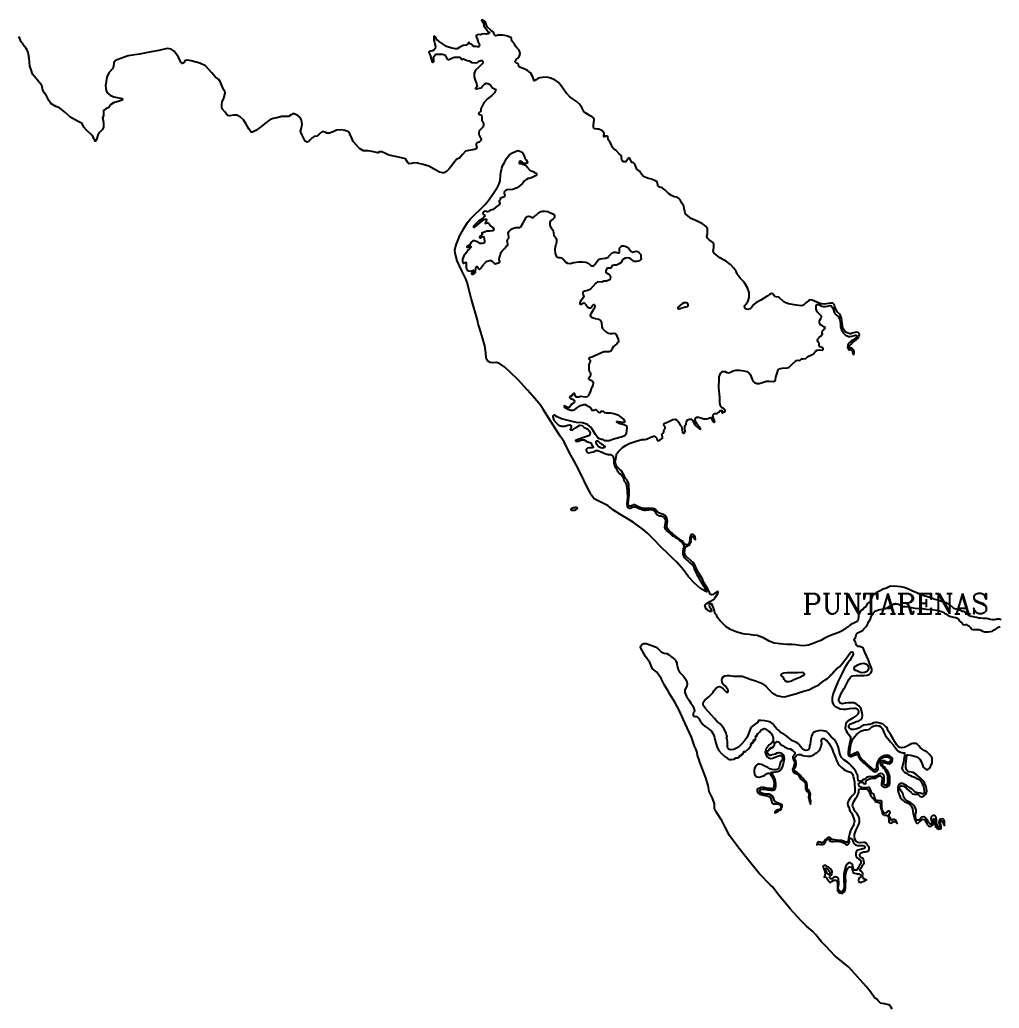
# Model space of a CAD drawing. Extents: x 283583 to 658922, y 889284 to 1241133.
# Drawn here: x 582654 to 599550, y 939080 to 956127 of the extents above; entities that cross this region are included whole.
import ezdxf
from ezdxf.enums import TextEntityAlignment as Align

# ---------------------------------------------------------------- set-up
doc = ezdxf.new("R2010")
doc.units = 0
doc.header["$MEASUREMENT"] = 0
doc.layers.add('NPROVINCIA', color=40, linetype='Continuous')
doc.layers.add('PUNTARENAS', color=7, linetype='Continuous')
doc.styles.add('COMPLEX', font='COMPLEX', dxfattribs={"height": 0.2})

msp = doc.modelspace()

# ---------------------------------------------------------------- linework, layer by layer
at = {"layer": 'PUNTARENAS', "color": 241}
for points in [[(599585, 945780), (599548, 945789), (599513, 945789), (599496, 945784), (599465, 945776), (599426, 945778), (599393, 945782), (599359, 945793), (599330, 945801), (599296, 945802), (599274, 945800), (599226, 945805), (599195, 945807), (599163, 945818), (599122, 945826), (599080, 945835), (599043, 945843), (599030, 945852), (599011, 945870), (598993, 945887), (598956, 945915), (598932, 945922), (598919, 945922), (598900, 945930), (598888, 945939), (598863, 945943), (598828, 945956), (598806, 945960), (598765, 945976), (598743, 945995), (598727, 946015), (598712, 946026), (598686, 946041), (598643, 946067), (598599, 946084), (598553, 946097), (598497, 946115), (598425, 946137), (598375, 946157), (598290, 946182), (598218, 946206), (598138, 946239), (598040, 946276), (597987, 946306), (597913, 946336), (597853, 946349), (597796, 946356), (597679, 946357), (597637, 946344), (597603, 946327), (597546, 946305), (597487, 946274), (597429, 946246), (597385, 946213), (597359, 946183), (597348, 946154), (597338, 946113), (597325, 946092), (597303, 946076), (597279, 946059), (597262, 946033), (597253, 946007), (597229, 945993), (597205, 945963), (597177, 945946), (597149, 945919), (597134, 945889), (597123, 945858), (597120, 945834), (597119, 945798), (597116, 945780), (597108, 945765), (597097, 945752), (597056, 945726), (596993, 945695), (596967, 945678), (596936, 945653), (596897, 945626), (596878, 945612), (596864, 945605), (596850, 945594), (596783, 945559), (596685, 945526), (596609, 945496), (596529, 945456), (596472, 945422), (596410, 945399), (596340, 945372), (596262, 945342), (596182, 945328), (596114, 945334), (596042, 945347), (595974, 945355), (595888, 945353), (595822, 945358), (595769, 945362), (595668, 945376), (595581, 945412), (595482, 945465), (595376, 945506), (595308, 945516), (595236, 945527), (595166, 945529), (595103, 945542), (595029, 945565), (594966, 945587), (594917, 945612), (594839, 945657), (594788, 945707), (594737, 945761), (594693, 945819), (594672, 945867), (594649, 945889), (594630, 945944), (594619, 945988), (594604, 946026), (594585, 946052), (594566, 946056), (594552, 946052), (594545, 946028), (594552, 946003), (594568, 945982), (594577, 945961), (594585, 945931), (594579, 945922), (594560, 945923), (594539, 945931), (594516, 945950), (594509, 945954), (594496, 945962), (594483, 945999), (594472, 946029), (594493, 946052), (594557, 946095), (594621, 946127), (594653, 946168), (594687, 946216), (594701, 946244), (594699, 946264), (594685, 946266), (594669, 946257), (594646, 946237), (594616, 946216), (594584, 946209), (594564, 946221), (594565, 946221), (594546, 946266), (594514, 946328), (594462, 946411), (594432, 946477), (594397, 946536), (594370, 946582), (594336, 946647), (594306, 946709), (594270, 946766), (594233, 946800), (594179, 946849), (594149, 946871), (594132, 946896), (594122, 946934), (594125, 946978), (594128, 946998), (594137, 947029), (594148, 947043), (594162, 947051), (594178, 947055), (594193, 947065), (594206, 947070), (594213, 947081), (594219, 947090), (594227, 947100), (594230, 947119), (594234, 947122), (594232, 947136), (594235, 947173), (594238, 947183), (594243, 947207), (594250, 947214), (594257, 947215), (594273, 947210), (594283, 947193), (594291, 947178), (594303, 947165), (594310, 947166), (594311, 947174), (594307, 947187), (594302, 947200), (594306, 947203), (594303, 947212), (594284, 947237), (594268, 947248), (594250, 947248), (594230, 947242), (594222, 947229), (594212, 947195), (594212, 947162), (594208, 947131), (594200, 947103), (594183, 947085), (594175, 947073), (594152, 947070), (594135, 947078), (594128, 947088), (594106, 947112), (594080, 947139), (594030, 947176), (593984, 947212), (593938, 947246), (593908, 947272), (593865, 947306), (593831, 947344), (593820, 947366), (593817, 947400), (593822, 947438), (593826, 947477), (593822, 947512), (593811, 947544), (593799, 947563), (593785, 947576), (593767, 947593), (593742, 947602), (593716, 947609), (593687, 947619), (593660, 947639), (593636, 947659), (593620, 947680), (593599, 947693), (593573, 947697), (593552, 947697), (593511, 947698), (593457, 947697), (593408, 947701), (593387, 947703), (593341, 947723), (593295, 947746), (593260, 947762), (593238, 947764), (593218, 947752), (593196, 947738), (593169, 947738), (593158, 947749), (593153, 947764), (593149, 947793), (593153, 947836), (593161, 947885), (593165, 947928), (593168, 947976), (593164, 948023), (593163, 948074), (593161, 948113), (593151, 948154), (593130, 948186), (593111, 948209), (593076, 948279), (593048, 948326), (593027, 948353), (593002, 948374), (592975, 948402), (592946, 948429), (592934, 948464), (592927, 948510), (592927, 948512), (592934, 948538), (592943, 948602), (592953, 948646), (592980, 948682), (593053, 948751), (593113, 948790), (593168, 948822), (593287, 948860), (593383, 948888), (593438, 948888), (593468, 948897), (593541, 948926), (593587, 948947), (593608, 948945), (593616, 948940), (593639, 948919), (593646, 948896), (593655, 948874), (593676, 948874), (593703, 948880), (593744, 948912), (593742, 948928), (593733, 948956), (593731, 948979), (593745, 948999), (593765, 949020), (593765, 949038), (593768, 949061), (593788, 949079), (593786, 949109), (593763, 949132), (593772, 949166), (593809, 949184), (593862, 949203), (593919, 949232), (593962, 949237), (593990, 949221), (594010, 949200), (594026, 949179), (594047, 949136), (594070, 949113), (594083, 949056), (594085, 949008), (594101, 948990), (594120, 949003), (594131, 949026), (594124, 949081), (594125, 949127), (594147, 949152), (594157, 949200), (594170, 949225), (594207, 949239), (594239, 949239), (594257, 949220), (594276, 949191), (594294, 949145), (594321, 949120), (594353, 949097), (594381, 949074), (594397, 949069), (594399, 949078), (594385, 949101), (594337, 949152), (594312, 949200), (594305, 949236), (594317, 949264), (594335, 949275), (594365, 949273), (594404, 949261), (594456, 949243), (594502, 949243), (594527, 949252), (594555, 949263), (594573, 949266), (594582, 949256), (594594, 949231), (594610, 949201), (594626, 949188), (594639, 949185), (594644, 949195), (594621, 949259), (594612, 949295), (594619, 949320), (594640, 949334), (594674, 949334), (594692, 949341), (594713, 949361), (594729, 949382), (594745, 949391), (594763, 949389), (594768, 949375), (594765, 949352), (594775, 949345), (594791, 949359), (594818, 949368), (594825, 949380), (594818, 949405), (594795, 949421), (594761, 949439), (594740, 949464), (594731, 949522), (594731, 949620), (594711, 949778), (594718, 949936), (594721, 949970), (594746, 950036), (594773, 950061), (594803, 950064), (594824, 950059), (594851, 950045), (594885, 950041), (594915, 950050), (594961, 950075), (595009, 950084), (595071, 950084), (595144, 950074), (595197, 950063), (595238, 950035), (595258, 950006), (595283, 949935), (595308, 949891), (595329, 949873), (595368, 949855), (595409, 949854), (595484, 949880), (595537, 949893), (595581, 949893), (595654, 949891), (595677, 949902), (595688, 949918), (595695, 949962), (595718, 950035), (595739, 950092), (595762, 950106), (595805, 950117), (595890, 950124), (595926, 950137), (595981, 950190), (596034, 950242), (596053, 950253), (596057, 950251), (596082, 950254), (596110, 950251), (596123, 950265), (596142, 950281), (596167, 950279), (596213, 950283), (596251, 950322), (596309, 950347), (596345, 950368), (596382, 950413), (596407, 950429), (596444, 950436), (596501, 950432), (596512, 950441), (596512, 950459), (596506, 950470), (596453, 950489), (596444, 950514), (596442, 950544), (596426, 950569), (596417, 950599), (596419, 950624), (596442, 950647), (596481, 950676), (596499, 950708), (596497, 950729), (596504, 950763), (596522, 950788), (596538, 950800), (596545, 950807), (596543, 950823), (596527, 950834), (596502, 950846), (596467, 950866), (596451, 950901), (596451, 950928), (596456, 950946), (596472, 950974), (596486, 950997), (596486, 951013), (596472, 951029), (596438, 951061), (596411, 951093), (596395, 951139), (596395, 951207), (596406, 951214), (596440, 951214), (596468, 951200), (596488, 951186), (596520, 951180), (596559, 951182), (596610, 951195), (596630, 951200), (596651, 951195), (596671, 951172), (596683, 951140), (596710, 951067), (596740, 951040), (596772, 951008), (596801, 950957), (596811, 950895), (596815, 950831), (596831, 950781), (596842, 950764), (596852, 950738), (596860, 950729), (596878, 950708), (596900, 950688), (596927, 950674), (596948, 950667), (596971, 950663), (597006, 950670), (597032, 950677), (597056, 950684), (597072, 950687), (597080, 950686), (597091, 950681), (597093, 950666), (597088, 950653), (597070, 950635), (597047, 950618), (597023, 950603), (596994, 950582), (596969, 950562), (596949, 950542), (596944, 950531), (596937, 950513), (596935, 950483), (596942, 950454), (596950, 950440), (596970, 950436), (596987, 950438), (597003, 950435), (597010, 950427), (597017, 950407), (597021, 950386), (597031, 950362), (597040, 950356), (597044, 950365), (597048, 950385), (597047, 950408), (597042, 950424), (597034, 950437), (597027, 950448), (597016, 950459), (597003, 950464), (596982, 950466), (596970, 950473), (596966, 950483), (596964, 950497), (596978, 950517), (596996, 950533), (597010, 950549), (597029, 950566), (597054, 950587), (597082, 950606), (597101, 950622), (597120, 950643), (597130, 950670), (597138, 950694), (597133, 950715), (597128, 950725), (597116, 950734), (597092, 950738), (597060, 950733), (597015, 950724), (596990, 950713), (596991, 950713), (596976, 950710), (596947, 950721), (596901, 950740), (596851, 950811), (596839, 950893), (596828, 950982), (596805, 951042), (596755, 951088), (596742, 951119), (596714, 951168), (596709, 951211), (596682, 951239), (596645, 951239), (596533, 951225), (596474, 951228), (596405, 951255), (596325, 951290), (596286, 951297), (596259, 951281), (596213, 951244), (596172, 951205), (596138, 951196), (596046, 951205), (595916, 951231), (595840, 951258), (595749, 951341), (595705, 951350), (595680, 951355), (595664, 951378), (595651, 951403), (595623, 951407), (595589, 951389), (595548, 951359), (595435, 951293), (595351, 951245), (595316, 951216), (595277, 951165), (595252, 951143), (595218, 951131), (595193, 951136), (595168, 951152), (595156, 951177), (595156, 951195), (595184, 951227), (595220, 951282), (595239, 951339), (595237, 951426), (595209, 951506), (595152, 951600), (595079, 951671), (595031, 951742), (595028, 951748), (595015, 951783), (594974, 951843), (594913, 951907), (594844, 951960), (594732, 952024), (594634, 952100), (594616, 952139), (594625, 952198), (594625, 952260), (594604, 952294), (594547, 952331), (594515, 952363), (594506, 952390), (594518, 952441), (594518, 952521), (594509, 952548), (594474, 952578), (594429, 952610), (594349, 952647), (594237, 952700), (594182, 952743), (594141, 952782), (594125, 952823), (594118, 952871), (594109, 952913), (594075, 952963), (594047, 953020), (594024, 953043), (593983, 953068), (593940, 953075), (593899, 953096), (593851, 953126), (593784, 953195), (593736, 953231), (593677, 953247), (593665, 953259), (593661, 953272), (593650, 953330), (593604, 953355), (593549, 953378), (593483, 953394), (593414, 953426), (593380, 953463), (593346, 953515), (593298, 953550), (593264, 953639), (593236, 953664), (593213, 953667), (593190, 953712), (593172, 953738), (593156, 953738), (593140, 953715), (593108, 953680), (593074, 953676), (593046, 953697), (593037, 953738), (593033, 953779), (592994, 953816), (592944, 953873), (592900, 953898), (592873, 953935), (592864, 953969), (592834, 954022), (592807, 954056), (592798, 954113), (592784, 954122), (592763, 954118), (592743, 954107), (592727, 954109), (592729, 954129), (592738, 954150), (592734, 954173), (592693, 954216), (592642, 954242), (592615, 954242), (592574, 954246), (592558, 954253), (592551, 954276), (592553, 954315), (592560, 954402), (592556, 954432), (592528, 954455), (592494, 954471), (592421, 954514), (592382, 954546), (592348, 954613), (592307, 954670), (592252, 954723), (592183, 954771), (592144, 954801), (592094, 954853), (592088, 954858), (591996, 954986), (591941, 955050), (591891, 955085), (591816, 955121), (591749, 955135), (591669, 955131), (591626, 955128), (591596, 955122), (591564, 955090), (591527, 955074), (591516, 955106), (591498, 955154), (591463, 955211), (591415, 955250), (591354, 955280), (591276, 955310), (591260, 955335), (591255, 955360), (591246, 955376), (591223, 955378), (591201, 955404), (591203, 955427), (591219, 955445), (591244, 955465), (591274, 955506), (591285, 955543), (591281, 955571), (591270, 955605), (591235, 955637), (591208, 955674), (591187, 955710), (591160, 955742), (591139, 955767), (591139, 955804), (591126, 955820), (591048, 955848), (590982, 955861), (590908, 955862), (590867, 955848), (590844, 955859), (590838, 955885), (590828, 955912), (590780, 955949), (590719, 956006), (590698, 956054), (590682, 956095), (590650, 956118), (590625, 956127), (590621, 956121), (590625, 956107), (590643, 956088), (590659, 956056), (590662, 956024), (590721, 955935), (590735, 955919), (590753, 955912), (590755, 955901), (590728, 955885), (590703, 955880), (590668, 955885), (590620, 955878), (590604, 955869), (590565, 955871), (590542, 955867), (590529, 955855), (590526, 955837), (590547, 955796), (590563, 955743), (590583, 955695), (590579, 955672), (590572, 955659), (590549, 955659), (590528, 955665), (590483, 955666), (590469, 955679), (590462, 955695), (590446, 955704), (590419, 955714), (590412, 955730), (590394, 955734), (590382, 955711), (590357, 955691), (590304, 955686), (590247, 955657), (590199, 955625), (590172, 955627), (590107, 955639), (590018, 955669), (589957, 955707), (589890, 955753), (589845, 955790), (589824, 955831), (589810, 955843), (589799, 955838), (589794, 955818), (589799, 955781), (589810, 955740), (589824, 955667), (589819, 955634), (589801, 955609), (589773, 955589), (589746, 955584), (589716, 955582), (589712, 955568), (589718, 955550), (589734, 955518), (589746, 955477), (589764, 955415), (589773, 955397), (589785, 955397), (589794, 955408), (589794, 955445), (589792, 955484), (589803, 955500), (589817, 955522), (589831, 955536), (589872, 955534), (589945, 955534), (589986, 955522), (590002, 955497), (590023, 955456), (590039, 955442), (590055, 955442), (590073, 955447), (590121, 955469), (590151, 955483), (590196, 955483), (590238, 955485), (590254, 955469), (590267, 955449), (590290, 955444), (590308, 955451), (590329, 955444), (590370, 955425), (590407, 955421), (590455, 955393), (590521, 955382), (590548, 955391), (590574, 955416), (590605, 955424), (590628, 955424), (590640, 955408), (590640, 955377), (590617, 955354), (590570, 955303), (590515, 955256), (590495, 955202), (590495, 955143), (590507, 955088), (590530, 955026), (590542, 954979), (590518, 954944), (590534, 954936), (590557, 954940), (590616, 954955), (590632, 954975), (590671, 955014), (590698, 955033), (590729, 955029), (590753, 955018), (590772, 955002), (590811, 954951), (590866, 954924), (590862, 954900), (590846, 954869), (590795, 954822), (590721, 954764), (590659, 954694), (590608, 954592), (590608, 954549), (590576, 954526), (590565, 954507), (590580, 954491), (590611, 954487), (590619, 954475), (590623, 954444), (590627, 954393), (590646, 954362), (590654, 954319), (590646, 954280), (590580, 954214), (590572, 954175), (590572, 954147), (590591, 954116), (590607, 954093), (590611, 954061), (590599, 954038), (590576, 954019), (590544, 954003), (590529, 953984), (590529, 953960), (590536, 953925), (590525, 953902), (590497, 953890), (590400, 953874), (590345, 953859), (590290, 953804), (590239, 953742), (590196, 953722), (590153, 953676), (590110, 953613), (590060, 953559), (590013, 953508), (589977, 953489), (589946, 953489), (589896, 953500), (589712, 953602), (589615, 953634), (589517, 953657), (589459, 953661), (589419, 953646), (589365, 953642), (589345, 953669), (589326, 953700), (589306, 953728), (589260, 953743), (589135, 953767), (589018, 953795), (588940, 953830), (588893, 953849), (588862, 953849), (588830, 953834), (588787, 953842), (588729, 953857), (588666, 953865), (588584, 953869), (588514, 953908), (588405, 954026), (588382, 954088), (588347, 954162), (588327, 954194), (588265, 954217), (588195, 954229), (588116, 954221), (588058, 954194), (587999, 954171), (587952, 954171), (587921, 954187), (587878, 954198), (587843, 954175), (587820, 954152), (587777, 954120), (587730, 954113), (587699, 954089), (587660, 954050), (587640, 954027), (587613, 954019), (587577, 954031), (587523, 954140), (587496, 954203), (587508, 954238), (587523, 954324), (587516, 954398), (587492, 954441), (587453, 954476), (587387, 954507), (587356, 954507), (587336, 954488), (587289, 954461), (587207, 954457), (587168, 954457), (587114, 954441), (587024, 954426), (586965, 954403), (586907, 954356), (586813, 954282), (586727, 954220), (586668, 954188), (586644, 954188), (586642, 954195), (586603, 954244), (586557, 954325), (586515, 954400), (586462, 954449), (586399, 954481), (586342, 954481), (586279, 954471), (586236, 954478), (586191, 954541), (586145, 954594), (586138, 954626), (586138, 954668), (586145, 954711), (586177, 954778), (586198, 954863), (586191, 954891), (586170, 954926), (586117, 955050), (586089, 955096), (586022, 955142), (585966, 955212), (585860, 955333), (585761, 955379), (585613, 955418), (585542, 955432), (585504, 955421), (585482, 955386), (585461, 955372), (585433, 955397), (585394, 955482), (585320, 955588), (585267, 955623), (585197, 955630), (585052, 955595), (584921, 955574), (584720, 955532), (584522, 955508), (584427, 955469), (584307, 955423), (584279, 955384), (584268, 955324), (584250, 955278), (584190, 955215), (584155, 955137), (584133, 954986), (584144, 954908), (584161, 954866), (584214, 954827), (584278, 954798), (584419, 954770), (584429, 954756), (584419, 954742), (584369, 954724), (584270, 954696), (584225, 954664), (584189, 954615), (584140, 954590), (584101, 954562), (584101, 954474), (584083, 954428), (584094, 954389), (584101, 954336), (584100, 954273), (584079, 954234), (584037, 954191), (583998, 954139), (583980, 954064), (583959, 954033), (583952, 954036), (583920, 954107), (583878, 954156), (583804, 954224), (583758, 954273), (583730, 954340), (583673, 954365), (583536, 954443), (583423, 954538), (583338, 954606), (583275, 954634), (583187, 954683), (583155, 954736), (583113, 954814), (583060, 954892), (583032, 954994), (582961, 955086), (582873, 955192), (582852, 955266), (582828, 955330), (582814, 955464), (582800, 955563), (582793, 955579), (582793, 955580), (582782, 955606), (582763, 955630), (582715, 955697), (582713, 955701), (582669, 955757), (582664, 955773), (582655, 955804), (582639, 955835)], [(597703, 939065), (597687, 939093), (597672, 939119), (597644, 939137), (597570, 939156), (597533, 939160), (597502, 939169), (597467, 939199), (597437, 939236), (597405, 939256), (597330, 939362), (597256, 939452), (596957, 939786), (596741, 939958), (596717, 939981), (596561, 940149), (596477, 940230), (596389, 940347), (596335, 940401), (596295, 940438), (596226, 940493), (596127, 940591), (595945, 940796), (595749, 941029), (595640, 941172), (595605, 941200), (595414, 941398), (595290, 941552), (595196, 941668), (595039, 941865), (594897, 942059), (594825, 942201), (594766, 942318), (594668, 942468), (594639, 942522), (594636, 942606), (594603, 942705), (594545, 942818), (594530, 942920), (594490, 943055), (594432, 943201), (594385, 943325), (594368, 943380), (594347, 943438), (594337, 943491), (594318, 943551), (594291, 943602), (594239, 943755), (594135, 943993), (594026, 944229), (593953, 944361), (593867, 944496), (593833, 944562), (593775, 944653), (593716, 944766), (593644, 944876), (593567, 944934), (593524, 945040), (593447, 945146), (593360, 945303), (593367, 945332), (593389, 945361), (593422, 945372), (593462, 945372), (593542, 945343), (593619, 945310), (593666, 945277), (593721, 945229), (593772, 945204), (593817, 945196), (593843, 945179), (593853, 945176), (593904, 945135), (593954, 945093), (593970, 945077), (593974, 945065), (593986, 945039), (593990, 945008), (593994, 944990), (594000, 944960), (594010, 944922), (594036, 944874), (594062, 944846), (594106, 944804), (594154, 944731), (594168, 944675), (594162, 944637), (594138, 944595), (594127, 944567), (594127, 944527), (594139, 944499), (594155, 944457), (594193, 944400), (594229, 944341), (594263, 944293), (594281, 944249), (594293, 944207), (594285, 944185), (594269, 944161), (594269, 944135), (594275, 944119), (594311, 944113), (594335, 944110), (594369, 944074), (594389, 944034), (594435, 943975), (594475, 943937), (594527, 943907), (594584, 943856), (594620, 943802), (594638, 943750), (594659, 943650), (594685, 943581), (594709, 943531), (594761, 943471), (594818, 943419), (594856, 943391), (594896, 943371), (594932, 943367), (594974, 943374), (594992, 943380), (594996, 943392), (595006, 943396), (595020, 943400), (595036, 943400), (595068, 943414), (595072, 943426), (595078, 943436), (595092, 943436), (595102, 943446), (595106, 943454), (595130, 943462), (595126, 943473), (595130, 943479), (595141, 943485), (595145, 943491), (595143, 943505), (595157, 943505), (595161, 943499), (595175, 943507), (595185, 943517), (595203, 943531), (595223, 943555), (595257, 943591), (595271, 943619), (595265, 943629), (595271, 943653), (595279, 943655), (595289, 943649), (595299, 943651), (595303, 943659), (595299, 943667), (595297, 943675), (595305, 943677), (595315, 943679), (595311, 943695), (595315, 943707), (595331, 943699), (595345, 943721), (595351, 943753), (595346, 943771), (595358, 943775), (595376, 943777), (595372, 943805), (595376, 943815), (595388, 943807), (595394, 943817), (595420, 943849), (595446, 943883), (595468, 943893), (595480, 943889), (595482, 943899), (595502, 943903), (595528, 943891), (595546, 943875), (595570, 943859), (595598, 943843), (595622, 943815), (595638, 943783), (595650, 943740), (595650, 943700), (595638, 943674), (595620, 943652), (595580, 943620), (595546, 943578), (595526, 943542), (595514, 943496), (595527, 943444), (595548, 943418), (595568, 943396), (595604, 943388), (595642, 943391), (595668, 943403), (595740, 943431), (595760, 943437), (595786, 943437), (595800, 943429), (595812, 943411), (595812, 943377), (595802, 943351), (595778, 943321), (595766, 943283), (595754, 943237), (595734, 943205), (595704, 943193), (595667, 943193), (595625, 943197), (595593, 943207), (595557, 943231), (595521, 943247), (595481, 943267), (595447, 943283), (595413, 943290), (595387, 943290), (595365, 943274), (595343, 943256), (595329, 943213), (595325, 943183), (595320, 943150), (595330, 943116), (595352, 943082), (595376, 943068), (595417, 943064), (595445, 943076), (595469, 943084), (595503, 943096), (595537, 943124), (595557, 943134), (595583, 943134), (595589, 943130), (595605, 943112), (595631, 943070), (595657, 943017), (595665, 942969), (595663, 942911), (595657, 942883), (595639, 942865), (595613, 942861), (595591, 942867), (595547, 942871), (595487, 942885), (595442, 942887), (595418, 942877), (595388, 942863), (595372, 942847), (595372, 942825), (595386, 942795), (595416, 942773), (595462, 942759), (595506, 942751), (595536, 942747), (595562, 942735), (595595, 942725), (595613, 942697), (595623, 942659), (595630, 942622), (595655, 942606), (595685, 942604), (595711, 942606), (595735, 942602), (595757, 942594), (595775, 942574), (595787, 942550), (595777, 942526), (595759, 942510), (595731, 942502), (595700, 942490), (595680, 942468), (595680, 942452), (595694, 942454), (595731, 942474), (595763, 942494), (595787, 942508), (595797, 942532), (595805, 942552), (595803, 942576), (595793, 942592), (595779, 942602), (595755, 942612), (595715, 942630), (595687, 942640), (595673, 942656), (595669, 942676), (595655, 942708), (595637, 942736), (595611, 942754), (595583, 942772), (595557, 942774), (595514, 942774), (595456, 942786), (595430, 942802), (595418, 942824), (595420, 942838), (595438, 942850), (595472, 942858), (595521, 942856), (595559, 942848), (595609, 942838), (595653, 942842), (595683, 942858), (595699, 942902), (595699, 942958), (595687, 943016), (595675, 943053), (595651, 943096), (595627, 943120), (595617, 943136), (595617, 943148), (595625, 943150), (595661, 943150), (595732, 943160), (595772, 943178), (595792, 943204), (595816, 943254), (595836, 943330), (595844, 943386), (595842, 943424), (595830, 943452), (595806, 943470), (595784, 943481), (595762, 943487), (595742, 943487), (595716, 943479), (595686, 943459), (595634, 943449), (595598, 943441), (595568, 943453), (595556, 943475), (595544, 943507), (595550, 943517), (595568, 943523), (595584, 943543), (595588, 943551), (595600, 943555), (595610, 943561), (595606, 943569), (595612, 943579), (595624, 943579), (595646, 943577), (595674, 943621), (595678, 943643), (595666, 943653), (595670, 943663), (595678, 943669), (595688, 943665), (595700, 943667), (595716, 943679), (595740, 943673), (595754, 943663), (595766, 943653), (595774, 943634), (595813, 943610), (595845, 943590), (595869, 943574), (595903, 943562), (595941, 943551), (595989, 943527), (596023, 943491), (596025, 943459), (596007, 943437), (595989, 943419), (595989, 943397), (595997, 943373), (596013, 943347), (596019, 943313), (596015, 943275), (596000, 943239), (595982, 943202), (595990, 943172), (596008, 943148), (596054, 943124), (596088, 943102), (596106, 943072), (596118, 943046), (596130, 943030), (596151, 943014), (596173, 942994), (596199, 942971), (596211, 942947), (596208, 942909), (596208, 942869), (596218, 942841), (596234, 942825), (596252, 942813), (596258, 942797), (596266, 942761), (596260, 942727), (596280, 942646), (596294, 942602), (596298, 942654), (596290, 942691), (596290, 942725), (596293, 942771), (596285, 942805), (596263, 942841), (596236, 942855), (596235, 942885), (596237, 942925), (596231, 942964), (596217, 942991), (596191, 943015), (596161, 943047), (596141, 943071), (596125, 943093), (596097, 943119), (596062, 943143), (596028, 943161), (596016, 943175), (596014, 943193), (596014, 943211), (596033, 943243), (596045, 943280), (596047, 943312), (596041, 943344), (596025, 943368), (596019, 943384), (596025, 943402), (596035, 943418), (596049, 943435), (596067, 943449), (596091, 943457), (596125, 943457), (596161, 943441), (596195, 943433), (596243, 943425), (596292, 943427), (596326, 943439), (596356, 943455), (596386, 943477), (596408, 943491), (596438, 943519), (596462, 943551), (596472, 943575), (596480, 943605), (596488, 943641), (596482, 943691), (596480, 943707), (596491, 943723), (596507, 943733), (596531, 943729), (596553, 943711), (596581, 943689), (596609, 943653), (596641, 943607), (596669, 943550), (596687, 943498), (596703, 943458), (596725, 943402), (596743, 943353), (596765, 943309), (596791, 943272), (596829, 943234), (596865, 943204), (596891, 943186), (596913, 943174), (596945, 943160), (596985, 943152), (597003, 943138), (597019, 943118), (597031, 943081), (597045, 943033), (597053, 942981), (597055, 942939), (597061, 942873), (597061, 942811), (597053, 942783), (597022, 942747), (596978, 942703), (596948, 942658), (596934, 942616), (596938, 942576), (596954, 942545), (596976, 942487), (597002, 942447), (597020, 942407), (597044, 942348), (597052, 942304), (597044, 942260), (597028, 942218), (597006, 942184), (596985, 942144), (596973, 942102), (596959, 942056), (596949, 942012), (596947, 941962), (596939, 941944), (596925, 941942), (596911, 941942), (596899, 941944), (596891, 941947), (596863, 941961), (596829, 941971), (596773, 941975), (596714, 941983), (596670, 941989), (596642, 942007), (596626, 942025), (596606, 942025), (596586, 942017), (596570, 942003), (596554, 941991), (596534, 941969), (596518, 941949), (596500, 941937), (596482, 941935), (596460, 941945), (596440, 941951), (596418, 941939), (596405, 941899), (596417, 941909), (596446, 941911), (596468, 941903), (596504, 941905), (596522, 941909), (596538, 941927), (596556, 941947), (596566, 941971), (596580, 941987), (596598, 941993), (596614, 941987), (596634, 941963), (596658, 941953), (596690, 941957), (596736, 941961), (596793, 941955), (596841, 941945), (596873, 941929), (596895, 941915), (596921, 941900), (596935, 941900), (596951, 941912), (596957, 941926), (596967, 941951), (596961, 941985), (596969, 941995), (596981, 942007), (596987, 942011), (596997, 942007), (597005, 942001), (597019, 941981), (597029, 941942), (597045, 941918), (597069, 941898), (597105, 941888), (597129, 941884), (597155, 941884), (597190, 941886), (597220, 941882), (597226, 941876), (597232, 941868), (597234, 941846), (597216, 941832), (597179, 941822), (597131, 941814), (597103, 941804), (597081, 941776), (597075, 941748), (597077, 941720), (597081, 941699), (597099, 941673), (597123, 941658), (597149, 941638), (597163, 941616), (597165, 941596), (597161, 941576), (597145, 941558), (597117, 941502), (597101, 941474), (597083, 941458), (597061, 941458), (597045, 941470), (597033, 941500), (597017, 941552), (597001, 941578), (596987, 941587), (596962, 941587), (596938, 941575), (596918, 941559), (596896, 941520), (596880, 941452), (596872, 941394), (596868, 941344), (596868, 941280), (596876, 941188), (596868, 941135), (596855, 941105), (596833, 941089), (596813, 941091), (596797, 941099), (596781, 941116), (596773, 941142), (596773, 941170), (596781, 941220), (596781, 941260), (596778, 941294), (596776, 941318), (596762, 941332), (596727, 941344), (596693, 941334), (596665, 941314), (596637, 941312), (596623, 941332), (596627, 941358), (596649, 941372), (596663, 941394), (596667, 941425), (596667, 941451), (596653, 941469), (596645, 941483), (596629, 941495), (596611, 941509), (596585, 941521), (596561, 941539), (596535, 941541), (596515, 941529), (596513, 941507), (596523, 941481), (596537, 941453), (596545, 941409), (596541, 941369), (596531, 941341), (596551, 941345), (596559, 941341), (596571, 941330), (596577, 941320), (596595, 941294), (596609, 941270), (596627, 941254), (596641, 941251), (596667, 941271), (596695, 941291), (596717, 941291), (596735, 941287), (596749, 941279), (596759, 941243), (596759, 941141), (596763, 941109), (596773, 941088), (596791, 941070), (596825, 941064), (596845, 941064), (596863, 941078), (596881, 941088), (596894, 941108), (596898, 941144), (596898, 941213), (596902, 941269), (596896, 941341), (596900, 941383), (596924, 941469), (596936, 941495), (596954, 941515), (596976, 941519), (596994, 941513), (597012, 941497), (597014, 941475), (597024, 941443), (597032, 941415), (597052, 941407), (597080, 941401), (597099, 941397), (597129, 941397), (597147, 941385), (597167, 941371), (597163, 941347), (597141, 941327), (597128, 941309), (597124, 941286), (597130, 941262), (597144, 941252), (597158, 941250), (597179, 941260), (597197, 941268), (597213, 941274), (597237, 941284), (597261, 941292), (597235, 941301), (597211, 941315), (597195, 941338), (597191, 941364), (597195, 941392), (597193, 941420), (597175, 941438), (597151, 941450), (597143, 941458), (597149, 941476), (597185, 941530), (597195, 941552), (597219, 941584), (597217, 941620), (597211, 941640), (597201, 941660), (597183, 941672), (597159, 941691), (597147, 941715), (597145, 941735), (597155, 941749), (597183, 941765), (597217, 941775), (597242, 941775), (597272, 941785), (597302, 941801), (597308, 941827), (597304, 941851), (597296, 941873), (597286, 941885), (597274, 941907), (597260, 941923), (597234, 941939), (597204, 941939), (597154, 941933), (597109, 941939), (597079, 941965), (597059, 941997), (597051, 942040), (597051, 942080), (597064, 942111), (597082, 942157), (597106, 942201), (597122, 942237), (597138, 942281), (597142, 942329), (597136, 942371), (597116, 942406), (597094, 942442), (597062, 942480), (597042, 942524), (597026, 942560), (597022, 942584), (597030, 942618), (597044, 942646), (597062, 942676), (597079, 942704), (597097, 942738), (597119, 942770), (597127, 942807), (597131, 942843), (597137, 942855), (597163, 942861), (597191, 942863), (597231, 942865), (597261, 942861), (597283, 942852), (597301, 942826), (597317, 942792), (597325, 942766), (597335, 942736), (597351, 942718), (597361, 942710), (597373, 942700), (597387, 942684), (597399, 942664), (597405, 942660), (597415, 942640), (597455, 942632), (597488, 942622), (597500, 942607), (597505, 942577), (597505, 942551), (597511, 942515), (597523, 942477), (597533, 942445), (597551, 942423), (597567, 942409), (597607, 942409), (597616, 942405), (597632, 942389), (597642, 942371), (597645, 942328), (597645, 942300), (597657, 942282), (597671, 942276), (597685, 942274), (597696, 942278), (597708, 942290), (597730, 942302), (597754, 942302), (597778, 942280), (597790, 942266), (597784, 942286), (597764, 942322), (597738, 942334), (597714, 942334), (597702, 942330), (597684, 942318), (597678, 942316), (597672, 942340), (597672, 942365), (597664, 942373), (597654, 942387), (597654, 942397), (597650, 942409), (597648, 942423), (597664, 942443), (597670, 942457), (597666, 942471), (597656, 942479), (597634, 942487), (597618, 942475), (597604, 942451), (597579, 942443), (597557, 942449), (597551, 942469), (597533, 942513), (597526, 942553), (597526, 942586), (597528, 942620), (597526, 942641), (597514, 942657), (597488, 942655), (597441, 942661), (597421, 942671), (597411, 942697), (597399, 942725), (597391, 942753), (597379, 942773), (597357, 942783), (597343, 942815), (597331, 942847), (597325, 942865), (597313, 942886), (597291, 942888), (597239, 942882), (597205, 942880), (597161, 942890), (597137, 942906), (597127, 942926), (597125, 942952), (597141, 942964), (597163, 942976), (597195, 942976), (597213, 942958), (597231, 942948), (597247, 942954), (597249, 942974), (597249, 942987), (597259, 943007), (597270, 943021), (597296, 943031), (597342, 943041), (597370, 943045), (597402, 943047), (597424, 943047), (597446, 943069), (597478, 943085), (597504, 943085), (597526, 943063), (597530, 943033), (597528, 942994), (597518, 942956), (597522, 942922), (597546, 942896), (597572, 942890), (597602, 942894), (597628, 942908), (597650, 942922), (597663, 942958), (597665, 943006), (597663, 943074), (597645, 943127), (597623, 943177), (597591, 943213), (597567, 943243), (597545, 943265), (597533, 943283), (597535, 943305), (597545, 943315), (597567, 943315), (597583, 943313), (597625, 943299), (597649, 943295), (597683, 943309), (597701, 943327), (597709, 943365), (597709, 943383), (597695, 943401), (597677, 943421), (597655, 943435), (597617, 943446), (597579, 943438), (597537, 943424), (597493, 943392), (597467, 943360), (597442, 943317), (597432, 943273), (597432, 943233), (597430, 943201), (597414, 943189), (597394, 943191), (597374, 943199), (597348, 943223), (597306, 943262), (597286, 943280), (597248, 943314), (597218, 943338), (597178, 943372), (597158, 943398), (597146, 943420), (597132, 943454), (597124, 943482), (597110, 943494), (597094, 943494), (597074, 943487), (597048, 943473), (597020, 943455), (596997, 943447), (596979, 943453), (596973, 943465), (596973, 943483), (596971, 943509), (596978, 943541), (596986, 943583), (596990, 943628), (597008, 943680), (597030, 943730), (597058, 943768), (597086, 943798), (597118, 943822), (597149, 943846), (597177, 943862), (597207, 943876), (597233, 943882), (597265, 943884), (597291, 943886), (597311, 943892), (597329, 943908), (597353, 943934), (597391, 943948), (597417, 943958), (597441, 943958), (597478, 943948), (597510, 943932), (597536, 943896), (597556, 943852), (597572, 943810), (597590, 943779), (597630, 943729), (597672, 943673), (597726, 943617), (597772, 943555), (597800, 943518), (597828, 943500), (597862, 943490), (597890, 943484), (597916, 943484), (597916, 943462), (597914, 943440), (597908, 943406), (597904, 943362), (597898, 943322), (597890, 943284), (597884, 943256), (597873, 943218), (597887, 943181), (597899, 943166), (597918, 943152), (597948, 943132), (597982, 943112), (598018, 943092), (598048, 943078), (598076, 943068), (598100, 943058), (598126, 943042), (598160, 943028), (598180, 943015), (598200, 942997), (598212, 942975), (598222, 942949), (598240, 942923), (598250, 942873), (598258, 942825), (598254, 942789), (598238, 942779), (598222, 942775), (598202, 942781), (598186, 942787), (598142, 942797), (598103, 942805), (598067, 942841), (598047, 942859), (598021, 942875), (597985, 942899), (597949, 942922), (597917, 942940), (597879, 942954), (597845, 942954), (597821, 942938), (597805, 942914), (597799, 942870), (597803, 942834), (597813, 942795), (597829, 942747), (597841, 942720), (597873, 942682), (597921, 942640), (597977, 942616), (598007, 942600), (598033, 942570), (598057, 942519), (598061, 942477), (598071, 942413), (598089, 942345), (598109, 942297), (598129, 942271), (598153, 942271), (598177, 942293), (598209, 942325), (598229, 942339), (598251, 942335), (598271, 942320), (598289, 942288), (598307, 942248), (598331, 942226), (598351, 942214), (598375, 942220), (598393, 942232), (598415, 942262), (598414, 942296), (598410, 942328), (598418, 942344), (598424, 942346), (598432, 942340), (598436, 942314), (598444, 942246), (598453, 942206), (598479, 942180), (598508, 942168), (598532, 942172), (598548, 942182), (598550, 942210), (598544, 942236), (598538, 942264), (598538, 942294), (598550, 942310), (598568, 942310), (598580, 942290), (598590, 942260), (598608, 942234), (598608, 942294), (598600, 942322), (598582, 942342), (598564, 942346), (598542, 942340), (598524, 942332), (598512, 942308), (598506, 942286), (598514, 942260), (598526, 942234), (598524, 942210), (598520, 942198), (598504, 942198), (598494, 942212), (598486, 942228), (598472, 942260), (598470, 942300), (598468, 942336), (598464, 942370), (598450, 942394), (598438, 942406), (598418, 942406), (598396, 942398), (598378, 942378), (598371, 942346), (598379, 942324), (598385, 942296), (598387, 942270), (598375, 942254), (598361, 942254), (598351, 942266), (598333, 942286), (598315, 942316), (598289, 942349), (598277, 942371), (598261, 942381), (598247, 942381), (598211, 942373), (598193, 942357), (598181, 942337), (598157, 942321), (598137, 942325), (598125, 942337), (598111, 942359), (598107, 942383), (598105, 942415), (598111, 942441), (598119, 942465), (598119, 942499), (598097, 942553), (598079, 942579), (598053, 942602), (598015, 942626), (597959, 942656), (597937, 942674), (597921, 942692), (597905, 942712), (597899, 942736), (597893, 942770), (597883, 942796), (597861, 942826), (597841, 942851), (597831, 942877), (597833, 942897), (597853, 942913), (597873, 942915), (597897, 942911), (597919, 942903), (597939, 942891), (597965, 942860), (597997, 942828), (598031, 942800), (598055, 942780), (598079, 942774), (598105, 942774), (598119, 942770), (598146, 942766), (598164, 942754), (598182, 942738), (598210, 942728), (598244, 942736), (598264, 942747), (598288, 942775), (598304, 942823), (598296, 942871), (598282, 942913), (598260, 942967), (598230, 943005), (598184, 943056), (598112, 943116), (598068, 943144), (597994, 943158), (597976, 943164), (597950, 943190), (597942, 943234), (597942, 943289), (597946, 943339), (597950, 943393), (597954, 943431), (597962, 943449), (597982, 943449), (598024, 943445), (598064, 943435), (598090, 943427), (598128, 943417), (598153, 943403), (598183, 943374), (598199, 943348), (598211, 943316), (598225, 943278), (598241, 943238), (598267, 943216), (598289, 943198), (598319, 943198), (598339, 943216), (598363, 943248), (598377, 943280), (598391, 943308), (598393, 943346), (598391, 943390), (598373, 943426), (598347, 943458), (598305, 943497), (598253, 943525), (598219, 943549), (598187, 943578), (598165, 943606), (598133, 943636), (598109, 943648), (598081, 943648), (598055, 943644), (598033, 943638), (598000, 943620), (597960, 943600), (597908, 943576), (597872, 943568), (597838, 943575), (597806, 943595), (597778, 943627), (597748, 943675), (597722, 943727), (597682, 943793), (597618, 943886), (597624, 943906), (597614, 943922), (597602, 943928), (597582, 943946), (597548, 943978), (597526, 943986), (597488, 943994), (597446, 944006), (597419, 944010), (597383, 944002), (597355, 943984), (597317, 943972), (597291, 943972), (597259, 943969), (597217, 943959), (597191, 943949), (597167, 943939), (597141, 943917), (597092, 943899), (597040, 943889), (597002, 943889), (596980, 943899), (596962, 943915), (596958, 943935), (596958, 943957), (596972, 943979), (597000, 943991), (597046, 944007), (597081, 944023), (597121, 944033), (597155, 944055), (597185, 944087), (597189, 944131), (597185, 944175), (597177, 944213), (597165, 944252), (597129, 944295), (597081, 944331), (597045, 944345), (597009, 944347), (596953, 944347), (596893, 944339), (596840, 944331), (596804, 944343), (596784, 944373), (596784, 944403), (596798, 944450), (596817, 944496), (596843, 944536), (596871, 944588), (596891, 944620), (596917, 944668), (596939, 944712), (596961, 944754), (596986, 944790), (597002, 944808), (597026, 944812), (597078, 944816), (597134, 944818), (597216, 944816), (597270, 944826), (597306, 944838), (597333, 944862), (597351, 944894), (597353, 944930), (597339, 944964), (597315, 945030), (597297, 945084), (597269, 945145), (597231, 945221), (597207, 945277), (597197, 945297), (597187, 945303), (597145, 945317), (597119, 945321), (597091, 945344), (597077, 945370), (597071, 945392), (597059, 945412), (597050, 945431), (597054, 945448), (597060, 945458), (597071, 945473), (597070, 945479), (597077, 945485), (597077, 945488), (597081, 945512), (597088, 945538), (597105, 945554), (597120, 945560), (597144, 945569), (597170, 945580), (597194, 945597), (597218, 945626), (597252, 945658), (597270, 945687), (597287, 945721), (597309, 945760), (597330, 945798), (597343, 945837), (597363, 945874), (597385, 945904), (597406, 945926), (597437, 945938), (597467, 945951), (597589, 945973), (597628, 945991), (597663, 946014), (597696, 946030), (597726, 946049), (597757, 946057), (597765, 946057), (597783, 946054), (597811, 946050), (597833, 946037), (597863, 946019), (597885, 946010), (597906, 946006), (597946, 946008), (597985, 946000), (598033, 945989), (598100, 945980), (598155, 945974), (598226, 945972), (598292, 945964), (598396, 945955), (598470, 945943), (598515, 945934), (598552, 945922), (598585, 945909), (598609, 945895), (598638, 945876), (598657, 945859), (598674, 945848), (598698, 945841), (598716, 945837), (598761, 945826), (598799, 945817), (598822, 945809), (598847, 945787), (598866, 945757), (598884, 945742), (598910, 945720), (598931, 945700), (598958, 945692), (598975, 945696), (598990, 945696), (599005, 945688), (599027, 945674), (599045, 945659), (599055, 945644), (599060, 945629), (599073, 945616), (599093, 945612), (599106, 945609), (599129, 945612), (599160, 945610), (599197, 945610), (599232, 945601), (599264, 945584), (599301, 945573), (599332, 945569), (599362, 945569), (599399, 945575), (599432, 945584), (599465, 945605), (599501, 945631), (599523, 945644), (599564, 945666)]]:
    msp.add_lwpolyline(points, dxfattribs=at)
for points in [[(593368, 951990), (593344, 951971), (593292, 951958), (593253, 951958), (593228, 951974), (593180, 952013), (593141, 952024), (593095, 952013), (593051, 951988), (593024, 951938), (592994, 951919), (592948, 951896), (592903, 951897), (592875, 951890), (592859, 951862), (592852, 951844), (592827, 951842), (592797, 951846), (592781, 951835), (592763, 951798), (592763, 951771), (592774, 951762), (592802, 951743), (592825, 951730), (592838, 951714), (592845, 951686), (592836, 951652), (592815, 951634), (592774, 951622), (592731, 951620), (592696, 951602), (592619, 951606), (592589, 951586), (592541, 951526), (592493, 951476), (592449, 951456), (592403, 951447), (592374, 951435), (592367, 951412), (592373, 951383), (592383, 951346), (592380, 951337), (592328, 951275), (592314, 951243), (592316, 951229), (592325, 951223), (592341, 951223), (592353, 951227), (592373, 951241), (592392, 951243), (592417, 951218), (592428, 951202), (592453, 951172), (592478, 951158), (592497, 951158), (592510, 951167), (592533, 951202), (592549, 951218), (592558, 951218), (592568, 951208), (592572, 951188), (592570, 951156), (592554, 951128), (592503, 951053), (592496, 951026), (592501, 951007), (592522, 950994), (592547, 950987), (592588, 950977), (592638, 950964), (592670, 950938), (592691, 950904), (592695, 950829), (592704, 950801), (592727, 950778), (592761, 950751), (592796, 950725), (592837, 950714), (592876, 950718), (592903, 950721), (592928, 950716), (592942, 950700), (592953, 950673), (592974, 950620), (592985, 950583), (592978, 950565), (592951, 950540), (592898, 950490), (592868, 950446), (592850, 950414), (592823, 950403), (592784, 950401), (592736, 950403), (592701, 950389), (592612, 950351), (592520, 950310), (592477, 950296), (592470, 950284), (592470, 950278), (592482, 950271), (592495, 950255), (592495, 950234), (592475, 950202), (592468, 950168), (592470, 950097), (592477, 950074), (592495, 950049), (592502, 950028), (592497, 949998), (592481, 949966), (592467, 949937), (592476, 949925), (592495, 949916), (592522, 949905), (592538, 949882), (592545, 949868), (592538, 949820), (592513, 949767), (592497, 949719), (592483, 949685), (592462, 949644), (592442, 949626), (592414, 949617), (592327, 949628), (592300, 949621), (592252, 949621), (592238, 949635), (592231, 949667), (592224, 949683), (592206, 949681), (592190, 949663), (592169, 949638), (592144, 949631), (592135, 949617), (592144, 949606), (592169, 949590), (592204, 949580), (592217, 949562), (592222, 949541), (592217, 949523), (592194, 949507), (592167, 949491), (592155, 949468), (592142, 949450), (592126, 949443), (592105, 949443), (592069, 949459), (592046, 949468), (592043, 949459), (592055, 949441), (592078, 949427), (592110, 949413), (592158, 949395), (592197, 949395), (592224, 949400), (592258, 949427), (592325, 949475), (592382, 949493), (592407, 949493), (592439, 949477), (592492, 949445), (592505, 949427), (592515, 949401), (592533, 949395), (592560, 949397), (592590, 949404), (592608, 949390), (592629, 949367), (592656, 949355), (592670, 949358), (592686, 949376), (592711, 949376), (592741, 949355), (592771, 949346), (592798, 949348), (592842, 949348), (592919, 949330), (592970, 949316), (593020, 949275), (593072, 949231), (593088, 949206), (593091, 949192), (593075, 949183), (593049, 949183), (592983, 949193), (592953, 949199), (592949, 949193), (592969, 949179), (593008, 949165), (593077, 949147), (593113, 949131), (593127, 949103), (593122, 949039), (593115, 948984), (593093, 948952), (593031, 948927), (592919, 948902), (592820, 948868), (592768, 948863), (592747, 948868), (592708, 948889), (592690, 948891), (592656, 948898), (592626, 948919), (592585, 948974), (592512, 949095), (592448, 949145), (592359, 949175), (592260, 949180), (592185, 949196), (592002, 949242), (591926, 949279), (591878, 949306), (591856, 949302), (591851, 949277), (591869, 949224), (591913, 949171), (591949, 949137), (591999, 949116), (592059, 949116), (592109, 949134), (592144, 949143), (592164, 949130), (592164, 949093), (592150, 949063), (592155, 949057), (592182, 949052), (592253, 949095), (592315, 949134), (592354, 949129), (592384, 949102), (592452, 949065), (592482, 949035), (592491, 949013), (592489, 948971), (592464, 948949), (592271, 948885), (592241, 948873), (592246, 948857), (592267, 948857), (592294, 948862), (592349, 948880), (592388, 948880), (592434, 948855), (592507, 948832), (592523, 948797), (592543, 948770), (592543, 948752), (592527, 948747), (592488, 948745), (592447, 948738), (592427, 948715), (592429, 948686), (592445, 948663), (592472, 948660), (592516, 948669), (592552, 948676), (592591, 948697), (592626, 948697), (592685, 948676), (592744, 948648), (592804, 948628), (592847, 948628), (592877, 948609), (592895, 948575), (592904, 948532), (592904, 948506), (592904, 948479), (592920, 948425), (592934, 948399), (592943, 948387), (592961, 948353), (592983, 948327), (593002, 948302), (593025, 948288), (593048, 948262), (593061, 948235), (593073, 948196), (593079, 948172), (593095, 948152), (593108, 948130), (593117, 948112), (593129, 948065), (593131, 947984), (593137, 947897), (593127, 947771), (593130, 947737), (593138, 947722), (593149, 947712), (593166, 947707), (593183, 947707), (593200, 947712), (593226, 947722), (593252, 947725), (593284, 947725), (593307, 947713), (593340, 947699), (593375, 947686), (593402, 947677), (593424, 947672), (593449, 947672), (593478, 947675), (593507, 947675), (593534, 947680), (593575, 947674), (593596, 947665), (593611, 947645), (593630, 947604), (593648, 947589), (593678, 947577), (593695, 947574), (593721, 947572), (593747, 947562), (593773, 947544), (593788, 947517), (593794, 947481), (593788, 947443), (593779, 947411), (593777, 947377), (593782, 947357), (593798, 947334), (593820, 947310), (593848, 947283), (593878, 947260), (593904, 947238), (593932, 947219), (593965, 947201), (593998, 947180), (594037, 947147), (594068, 947118), (594091, 947093), (594109, 947064), (594111, 947038), (594109, 947018), (594099, 947000), (594091, 946969), (594090, 946928), (594095, 946903), (594102, 946877), (594115, 946854), (594131, 946836), (594154, 946812), (594182, 946789), (594218, 946758), (594249, 946735), (594270, 946707), (594283, 946679), (594295, 946640), (594314, 946595), (594332, 946559), (594351, 946534), (594393, 946459), (594451, 946365), (594496, 946278), (594506, 946264), (594477, 946271), (594397, 946320), (594285, 946414), (594191, 946519), (594096, 946645), (593986, 946773), (593915, 946840), (593833, 946922), (593728, 947018), (593573, 947179), (593483, 947273), (593406, 947334), (593237, 947463), (593004, 947598), (592898, 947667), (592807, 947747), (592668, 947814), (592565, 947866), (592517, 947928), (592508, 947938), (592499, 947965), (592453, 948043), (592382, 948185), (592284, 948391), (592214, 948526), (592129, 948672), (592047, 948846), (591976, 948947), (591814, 949199), (591677, 949416), (591653, 949451), (591652, 949458), (591577, 949547), (591412, 949737), (591253, 949920), (591122, 950044), (591022, 950136), (590928, 950200), (590876, 950214), (590812, 950209), (590768, 950216), (590727, 950239), (590700, 950296), (590691, 950386), (590677, 950502), (590634, 950640), (590597, 950781), (590562, 950884), (590550, 950944), (590440, 951324), (590370, 951596), (590347, 951662), (590279, 951800), (590197, 951972), (590162, 952104), (590160, 952157), (590186, 952262), (590234, 952374), (590236, 952383), (590314, 952527), (590378, 952630), (590424, 952689), (590493, 952758), (590603, 952861), (590690, 952945), (590754, 953025), (590827, 953137), (590896, 953242), (590926, 953300), (590942, 953348), (590945, 953441), (590952, 953496), (590972, 953567), (590984, 953608), (591016, 953665), (591050, 953736), (591096, 953793), (591156, 953834), (591215, 953862), (591252, 953871), (591279, 953862), (591311, 953850), (591329, 953830), (591348, 953793), (591364, 953747), (591389, 953713), (591407, 953683), (591412, 953667), (591407, 953653), (591391, 953647), (591368, 953647), (591345, 953653), (591318, 953672), (591293, 953688), (591274, 953681), (591270, 953672), (591270, 953656), (591281, 953651), (591309, 953649), (591341, 953631), (591370, 953621), (591391, 953608), (591398, 953594), (591459, 953527), (591496, 953514), (591526, 953502), (591537, 953486), (591560, 953484), (591569, 953466), (591569, 953450), (591551, 953434), (591507, 953413), (591464, 953397), (591425, 953388), (591395, 953372), (591388, 953367), (591386, 953367), (591361, 953351), (591320, 953299), (591237, 953230), (591189, 953210), (591159, 953198), (591052, 953192), (591031, 953183), (591015, 953164), (591008, 953146), (591013, 953128), (591022, 953100), (591015, 953082), (590999, 953068), (590967, 953059), (590944, 953046), (590939, 953023), (590926, 953007), (590926, 952991), (590935, 952961), (590928, 952943), (590914, 952929), (590891, 952915), (590866, 952895), (590818, 952856), (590765, 952840), (590740, 952819), (590715, 952817), (590685, 952824), (590662, 952817), (590644, 952790), (590651, 952767), (590671, 952758), (590678, 952744), (590671, 952733), (590641, 952701), (590570, 952653), (590499, 952586), (590481, 952566), (590483, 952548), (590499, 952550), (590518, 952564), (590582, 952621), (590664, 952680), (590683, 952691), (590701, 952691), (590708, 952673), (590701, 952648), (590685, 952620), (590694, 952614), (590710, 952623), (590733, 952625), (590751, 952609), (590779, 952568), (590815, 952542), (590829, 952517), (590824, 952497), (590810, 952485), (590762, 952479), (590701, 952479), (590682, 952469), (590653, 952456), (590627, 952451), (590632, 952422), (590614, 952401), (590588, 952387), (590582, 952376), (590591, 952367), (590602, 952369), (590630, 952383), (590648, 952387), (590662, 952383), (590664, 952351), (590673, 952319), (590673, 952287), (590659, 952273), (590629, 952268), (590595, 952271), (590559, 952291), (590501, 952317), (590467, 952317), (590437, 952285), (590417, 952248), (590378, 952223), (590364, 952207), (590371, 952202), (590401, 952209), (590428, 952221), (590437, 952209), (590435, 952200), (590410, 952179), (590378, 952147), (590362, 952113), (590316, 952054), (590290, 952001), (590293, 951958), (590297, 951933), (590309, 951926), (590327, 951937), (590348, 951946), (590357, 951937), (590357, 951841), (590372, 951811), (590395, 951795), (590430, 951790), (590446, 951795), (590469, 951804), (590482, 951809), (590489, 951797), (590487, 951784), (590475, 951772), (590450, 951761), (590448, 951747), (590455, 951740), (590471, 951740), (590491, 951749), (590517, 951767), (590517, 951786), (590519, 951829), (590521, 951857), (590533, 951870), (590546, 951873), (590556, 951859), (590562, 951838), (590576, 951827), (590592, 951827), (590598, 951830), (590601, 951836), (590652, 951905), (590686, 951939), (590716, 951962), (590755, 951975), (590782, 951973), (590810, 951959), (590837, 951929), (590858, 951920), (590874, 951925), (590924, 951941), (590933, 951961), (590926, 951986), (590929, 952028), (590940, 952062), (590961, 952121), (590986, 952151), (591009, 952178), (591053, 952220), (591073, 952242), (591073, 952265), (591062, 952309), (591069, 952336), (591085, 952355), (591089, 952380), (591085, 952421), (591080, 952451), (591096, 952483), (591133, 952515), (591174, 952535), (591213, 952542), (591254, 952542), (591279, 952546), (591300, 952558), (591337, 952626), (591387, 952720), (591410, 952734), (591433, 952743), (591460, 952736), (591481, 952724), (591495, 952713), (591508, 952715), (591531, 952734), (591568, 952766), (591605, 952800), (591644, 952820), (591678, 952829), (591724, 952829), (591765, 952822), (591785, 952809), (591849, 952781), (591872, 952763), (591879, 952744), (591879, 952724), (591872, 952710), (591849, 952690), (591808, 952660), (591797, 952630), (591797, 952598), (591803, 952566), (591822, 952539), (591842, 952511), (591856, 952491), (591860, 952449), (591869, 952413), (591885, 952390), (591904, 952367), (591915, 952330), (591913, 952294), (591901, 952248), (591890, 952218), (591883, 952168), (591892, 952097), (591908, 952058), (591917, 952040), (591947, 952026), (591972, 952026), (591995, 952024), (592038, 951989), (592072, 951946), (592104, 951930), (592150, 951925), (592212, 951939), (592301, 951952), (592365, 951952), (592418, 951948), (592450, 951936), (592470, 951922), (592498, 951897), (592525, 951881), (592543, 951881), (592555, 951888), (592578, 951915), (592612, 951966), (592637, 951991), (592667, 952007), (592708, 952009), (592759, 952018), (592798, 952029), (592814, 952050), (592848, 952086), (592876, 952109), (592903, 952118), (592935, 952118), (592974, 952105), (592994, 952105), (593001, 952114), (593001, 952187), (593020, 952212), (593043, 952228), (593068, 952228), (593100, 952221), (593130, 952207), (593157, 952187), (593180, 952157), (593203, 952129), (593221, 952120), (593244, 952127), (593283, 952134), (593312, 952132), (593333, 952115), (593365, 952079), (593367, 952033), (593374, 951994)], [(594132, 951253), (594136, 951253), (594150, 951250), (594165, 951243), (594176, 951230), (594181, 951210), (594177, 951190), (594164, 951179), (594142, 951172), (594115, 951165), (594076, 951152), (594048, 951141), (594022, 951137), (594011, 951144), (594012, 951159), (594025, 951180), (594033, 951190), (594049, 951199), (594069, 951217), (594086, 951235), (594113, 951249)], [(592622, 948863), (592629, 948862), (592644, 948851), (592662, 948831), (592690, 948809), (592692, 948808), (592694, 948806), (592726, 948787), (592747, 948773), (592749, 948761), (592743, 948752), (592731, 948742), (592702, 948740), (592676, 948742), (592652, 948755), (592625, 948779), (592609, 948805), (592597, 948835), (592595, 948855), (592600, 948862), (592609, 948866)], [(592241, 947672), (592237, 947674), (592234, 947671), (592229, 947666), (592220, 947665), (592205, 947662), (592186, 947664), (592176, 947666), (592171, 947672), (592165, 947679), (592165, 947685), (592167, 947691), (592171, 947696), (592178, 947702), (592190, 947708), (592208, 947713), (592210, 947713), (592214, 947714), (592219, 947715), (592228, 947717), (592243, 947719), (592255, 947719), (592264, 947717), (592268, 947712), (592270, 947704), (592267, 947697), (592263, 947694), (592258, 947690), (592256, 947684), (592253, 947679), (592248, 947673)], [(597726, 946049), (597734, 946054), (597757, 946057)], [(597757, 946057), (597763, 946058), (597765, 946057)], [(597134, 942994), (597121, 942999), (597117, 943015), (597111, 943045), (597109, 943091), (597090, 943141), (597071, 943175), (597049, 943201), (597014, 943245), (596967, 943294), (596931, 943324), (596872, 943364), (596830, 943404), (596809, 943449), (596790, 943514), (596779, 943578), (596758, 943624), (596737, 943669), (596712, 943707), (596689, 943724), (596655, 943753), (596625, 943796), (596600, 943821), (596574, 943845), (596543, 943859), (596513, 943864), (596473, 943868), (596433, 943864), (596388, 943851), (596346, 943836), (596327, 943811), (596312, 943771), (596301, 943724), (596297, 943684), (596291, 943633), (596280, 943604), (596276, 943566), (596263, 943545), (596244, 943528), (596214, 943526), (596191, 943532), (596168, 943543), (596147, 943564), (596123, 943593), (596111, 943617), (596088, 943642), (596041, 943670), (595986, 943693), (595933, 943730), (595887, 943773), (595836, 943807), (595779, 943838), (595747, 943870), (595709, 943906), (595671, 943946), (595637, 943991), (595602, 944012), (595566, 944023), (595504, 944038), (595443, 944042), (595399, 944040), (595384, 944012), (595346, 943985), (595297, 943953), (595267, 943924), (595244, 943860), (595218, 943801), (595201, 943757), (595155, 943689), (595104, 943632), (595051, 943581), (594973, 943543), (594917, 943537), (594882, 943546), (594867, 943565), (594863, 943590), (594865, 943635), (594865, 943681), (594856, 943717), (594846, 943755), (594857, 943772), (594848, 943795), (594838, 943825), (594821, 943865), (594797, 943905), (594764, 943948), (594736, 943986), (594679, 944028), (594637, 944077), (594584, 944132), (594527, 944196), (594481, 944249), (594449, 944297), (594445, 944331), (594451, 944365), (594472, 944393), (594513, 944428), (594538, 944452), (594583, 944490), (594608, 944521), (594631, 944559), (594661, 944595), (594701, 944621), (594725, 944631), (594756, 944619), (594790, 944587), (594820, 944553), (594845, 944530), (594866, 944532), (594875, 944544), (594875, 944555), (594868, 944578), (594854, 944597), (594822, 944640), (594790, 944671), (594773, 944705), (594767, 944743), (594773, 944769), (594786, 944794), (594818, 944815), (594856, 944819), (594898, 944819), (594964, 944809), (595046, 944804), (595118, 944804), (595180, 944785), (595256, 944757), (595364, 944721), (595450, 944685), (595526, 944632), (595581, 944571), (595636, 944520), (595714, 944471), (595786, 944456), (595852, 944450), (595928, 944473), (596034, 944502), (596174, 944546), (596265, 944572), (596364, 944622), (596440, 944660), (596502, 944711), (596560, 944750), (596586, 944768), (596610, 944789), (596639, 944822), (596650, 944829), (596678, 944850), (596686, 944869), (596697, 944888), (596707, 944895), (596724, 944907), (596737, 944926), (596756, 944945), (596764, 944945), (596800, 944975), (596847, 945030), (596911, 945114), (596962, 945184), (596993, 945220), (597008, 945229), (597025, 945220), (597029, 945184), (597019, 945150), (596997, 945116), (596976, 945078), (596936, 945036), (596883, 944943), (596836, 944846), (596770, 944719), (596732, 944620), (596686, 944505), (596668, 944438), (596666, 944383), (596675, 944350), (596689, 944312), (596715, 944289), (596774, 944261), (596806, 944244), (596863, 944235), (596905, 944240), (596969, 944248), (597034, 944256), (597079, 944256), (597102, 944246), (597119, 944218), (597125, 944186), (597110, 944153), (597087, 944127), (597055, 944104), (597011, 944077), (596947, 944034), (596905, 943992), (596896, 943958), (596894, 943905), (596909, 943863), (596926, 943836), (596951, 943806), (596974, 943780), (596985, 943749), (596983, 943711), (596974, 943668), (596961, 943603), (596953, 943551), (596942, 943494), (596946, 943458), (596961, 943432), (596982, 943424), (597005, 943424), (597027, 943430), (597054, 943445), (597077, 943458), (597099, 943458), (597111, 943449), (597124, 943422), (597149, 943373), (597166, 943352), (597198, 943324), (597242, 943292), (597274, 943258), (597335, 943199), (597371, 943172), (597407, 943157), (597437, 943167), (597458, 943188), (597462, 943212), (597458, 943243), (597458, 943279), (597462, 943307), (597481, 943339), (597498, 943362), (597526, 943389), (597558, 943408), (597598, 943415), (597621, 943414), (597651, 943404), (597668, 943393), (597674, 943372), (597674, 943355), (597670, 943336), (597657, 943321), (597636, 943319), (597612, 943326), (597591, 943336), (597570, 943345), (597545, 943345), (597519, 943341), (597502, 943326), (597494, 943305), (597500, 943281), (597521, 943260), (597538, 943241), (597551, 943228), (597570, 943203), (597591, 943169), (597610, 943131), (597623, 943082), (597622, 942968), (597612, 942932), (597593, 942924), (597572, 942926), (597561, 942939), (597557, 942964), (597563, 943008), (597568, 943051), (597568, 943076), (597557, 943097), (597534, 943121), (597508, 943129), (597489, 943125), (597460, 943108), (597439, 943089), (597407, 943078), (597377, 943072), (597331, 943070), (597295, 943072), (597263, 943060), (597250, 943047), (597221, 943026), (597204, 943022), (597191, 943007), (597168, 942998)], [(597216, 945032), (597232, 945027), (597249, 945021), (597272, 945006), (597289, 944986), (597298, 944953), (597293, 944919), (597270, 944890), (597226, 944871), (597183, 944864), (597156, 944869), (597126, 944879), (597094, 944898), (597065, 944907), (597050, 944932), (597056, 944970), (597082, 944985), (597109, 945000), (597150, 945017), (597183, 945027)], [(596153, 944874), (596167, 944868), (596176, 944864), (596185, 944851), (596185, 944828), (596161, 944811), (596113, 944784), (596051, 944762), (596009, 944741), (595964, 944722), (595920, 944710), (595886, 944710), (595857, 944727), (595842, 944750), (595829, 944782), (595812, 944803), (595791, 944818), (595789, 944837), (595804, 944852), (595836, 944862), (595891, 944868), (595933, 944868), (595971, 944870), (596018, 944870), (596073, 944872)], [(596573, 941492), (596578, 941489), (596583, 941486), (596587, 941479), (596605, 941461), (596619, 941444), (596629, 941421), (596630, 941398), (596622, 941389), (596605, 941386), (596595, 941391), (596583, 941405), (596574, 941422), (596560, 941448), (596554, 941474), (596554, 941489), (596563, 941493)]]:
    msp.add_lwpolyline(points, close=True, dxfattribs=at)

# ---------------------------------------------------------------- texts
at = {"layer": 'NPROVINCIA', "color": 241, "style": 'COMPLEX'}
msp.add_text('PUNTARENAS', height=350, dxfattribs=at).set_placement((597763, 945882), align=Align.CENTER)

doc.saveas('drawing.dxf')
